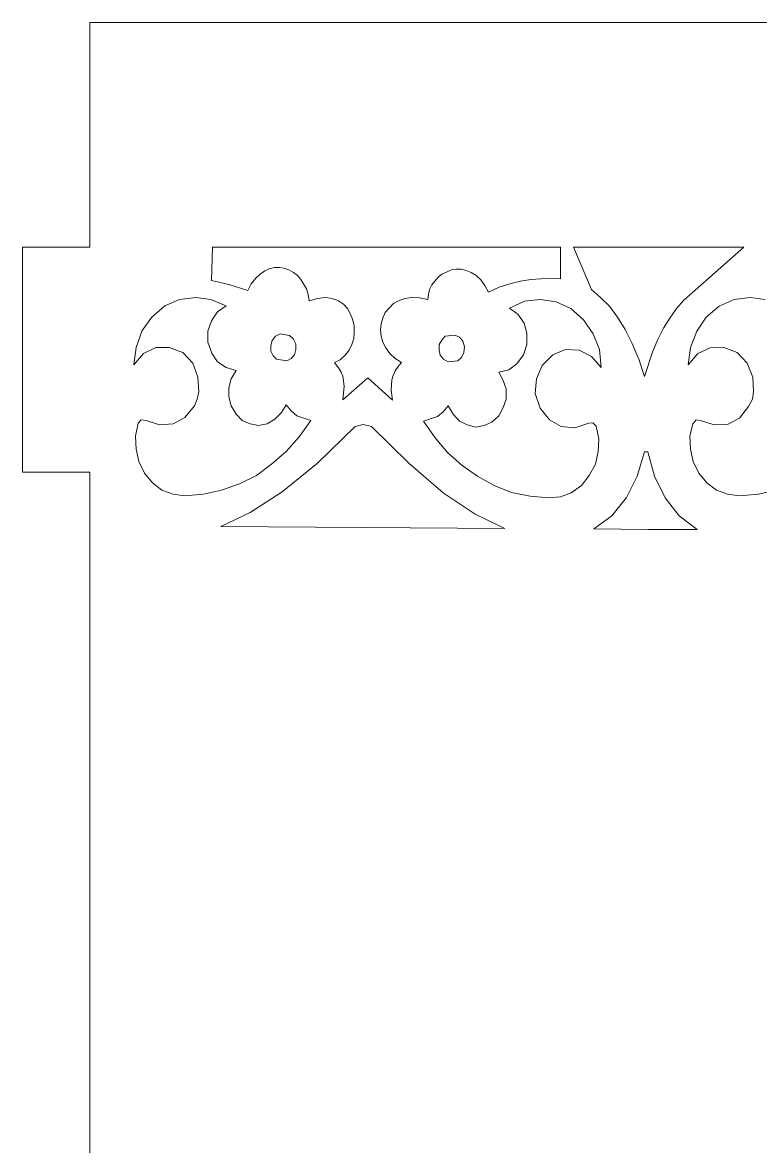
# Model space of a CAD drawing. Header units: inches. Extents: x -4.04 to 3.96, y -5.52 to 0.82.
# Drawn here: x -2.868 to -2.408, y 0.116 to 0.816 of the extents above; entities that cross this region are included whole.
import ezdxf

# ---------------------------------------------------------------- set-up
doc = ezdxf.new("R2010")
doc.units = ezdxf.units.IN
doc.header["$MEASUREMENT"] = 0
doc.layers.add('Katman 1', color=7, linetype='Continuous')

msp = doc.modelspace()

# ---------------------------------------------------------------- linework, layer by layer
at = {"layer": 'Katman 1', "color": 250, "lineweight": 9}
for points in [[(-2.82558, 0.67574), (-2.82558, 0.67574), (-2.82558, 0.81574), (-2.82558, 0.81574)], [(-2.82558, 0.81574), (-2.82558, 0.81574), (-1.78965, 0.81574), (-1.78965, 0.81574)], [(-2.86754, 0.53573), (-2.86754, 0.53573), (-2.86754, 0.67574), (-2.86754, 0.67574)], [(-2.86754, 0.67574), (-2.86754, 0.67574), (-2.82558, 0.67574), (-2.82558, 0.67574)], [(-2.74931, 0.67574), (-2.74931, 0.67574), (-2.74997, 0.65507), (-2.74997, 0.65507)], [(-2.53265, 0.67574), (-2.53265, 0.67574), (-2.74931, 0.67574), (-2.74931, 0.67574)], [(-2.53265, 0.65613), (-2.53265, 0.65613), (-2.53265, 0.67574), (-2.53265, 0.67574)], [(-2.41854, 0.67574), (-2.41854, 0.67574), (-2.52459, 0.67574), (-2.52459, 0.67574)], [(-2.52459, 0.67574), (-2.52459, 0.67574), (-2.51343, 0.64947), (-2.51343, 0.64947)], [(-2.45073, 0.6474), (-2.45073, 0.6474), (-2.41854, 0.67574), (-2.41854, 0.67574)], [(-2.72228, 0.65647), (-2.72228, 0.65647), (-2.71955, 0.65893), (-2.71955, 0.65893)], [(-2.71955, 0.65893), (-2.71955, 0.65893), (-2.71673, 0.661), (-2.71673, 0.661)], [(-2.71673, 0.661), (-2.71673, 0.661), (-2.71393, 0.66243), (-2.71393, 0.66243)], [(-2.71393, 0.66243), (-2.71393, 0.66243), (-2.71077, 0.66311), (-2.71077, 0.66311)], [(-2.71077, 0.66311), (-2.71077, 0.66311), (-2.70764, 0.66311), (-2.70764, 0.66311)], [(-2.70764, 0.66311), (-2.70764, 0.66311), (-2.70482, 0.6628), (-2.70482, 0.6628)], [(-2.70482, 0.6628), (-2.70482, 0.6628), (-2.70171, 0.66173), (-2.70171, 0.66173)], [(-2.70171, 0.66173), (-2.70171, 0.66173), (-2.69891, 0.65996), (-2.69891, 0.65996)], [(-2.69891, 0.65996), (-2.69891, 0.65996), (-2.69642, 0.65822), (-2.69642, 0.65822)], [(-2.69642, 0.65822), (-2.69642, 0.65822), (-2.69433, 0.65576), (-2.69433, 0.65576)], [(-2.60894, 0.65718), (-2.60894, 0.65718), (-2.60648, 0.65893), (-2.60648, 0.65893)], [(-2.60648, 0.65893), (-2.60648, 0.65893), (-2.60368, 0.66031), (-2.60368, 0.66031)], [(-2.60368, 0.66031), (-2.60368, 0.66031), (-2.60057, 0.66173), (-2.60057, 0.66173)], [(-2.60057, 0.66173), (-2.60057, 0.66173), (-2.59774, 0.66209), (-2.59774, 0.66209)], [(-2.59774, 0.66209), (-2.59774, 0.66209), (-2.59459, 0.66209), (-2.59459, 0.66209)], [(-2.59459, 0.66209), (-2.59459, 0.66209), (-2.59141, 0.66138), (-2.59141, 0.66138)], [(-2.59141, 0.66138), (-2.59141, 0.66138), (-2.5883, 0.65996), (-2.5883, 0.65996)], [(-2.5883, 0.65996), (-2.5883, 0.65996), (-2.58515, 0.65822), (-2.58515, 0.65822)], [(-2.58515, 0.65822), (-2.58515, 0.65822), (-2.58234, 0.65544), (-2.58234, 0.65544)], [(-2.74997, 0.65507), (-2.74997, 0.65507), (-2.73911, 0.65265), (-2.73911, 0.65265)], [(-2.73911, 0.65265), (-2.73911, 0.65265), (-2.72724, 0.64878), (-2.72724, 0.64878)], [(-2.72724, 0.64878), (-2.72724, 0.64878), (-2.72513, 0.65298), (-2.72513, 0.65298)], [(-2.72513, 0.65298), (-2.72513, 0.65298), (-2.72228, 0.65647), (-2.72228, 0.65647)], [(-2.69433, 0.65576), (-2.69433, 0.65576), (-2.69259, 0.65298), (-2.69259, 0.65298)], [(-2.69259, 0.65298), (-2.69259, 0.65298), (-2.69084, 0.64982), (-2.69084, 0.64982)], [(-2.61419, 0.64947), (-2.61419, 0.64947), (-2.61281, 0.65227), (-2.61281, 0.65227)], [(-2.61281, 0.65227), (-2.61281, 0.65227), (-2.61101, 0.65473), (-2.61101, 0.65473)], [(-2.61101, 0.65473), (-2.61101, 0.65473), (-2.60894, 0.65718), (-2.60894, 0.65718)], [(-2.58234, 0.65544), (-2.58234, 0.65544), (-2.57988, 0.65194), (-2.57988, 0.65194)], [(-2.57988, 0.65194), (-2.57988, 0.65194), (-2.57748, 0.64774), (-2.57748, 0.64774)], [(-2.57081, 0.65087), (-2.57081, 0.65087), (-2.56414, 0.65298), (-2.56414, 0.65298)], [(-2.56414, 0.65298), (-2.56414, 0.65298), (-2.5575, 0.65473), (-2.5575, 0.65473)], [(-2.5575, 0.65473), (-2.5575, 0.65473), (-2.55117, 0.65576), (-2.55117, 0.65576)], [(-2.55117, 0.65576), (-2.55117, 0.65576), (-2.54489, 0.65613), (-2.54489, 0.65613)], [(-2.54489, 0.65613), (-2.54489, 0.65613), (-2.53892, 0.65647), (-2.53892, 0.65647)], [(-2.53892, 0.65647), (-2.53892, 0.65647), (-2.53265, 0.65613), (-2.53265, 0.65613)], [(-2.76991, 0.6432), (-2.76991, 0.6432), (-2.75975, 0.64458), (-2.75975, 0.64458)], [(-2.75975, 0.64458), (-2.75975, 0.64458), (-2.75031, 0.6432), (-2.75031, 0.6432)], [(-2.69084, 0.64982), (-2.69084, 0.64982), (-2.6898, 0.64633), (-2.6898, 0.64633)], [(-2.6898, 0.64633), (-2.6898, 0.64633), (-2.68911, 0.64249), (-2.68911, 0.64249)], [(-2.68384, 0.64387), (-2.68384, 0.64387), (-2.67893, 0.64458), (-2.67893, 0.64458)], [(-2.67893, 0.64458), (-2.67893, 0.64458), (-2.67475, 0.64387), (-2.67475, 0.64387)], [(-2.62959, 0.64387), (-2.62959, 0.64387), (-2.62537, 0.64458), (-2.62537, 0.64458)], [(-2.62537, 0.64458), (-2.62537, 0.64458), (-2.6205, 0.6442), (-2.6205, 0.6442)], [(-2.6205, 0.6442), (-2.6205, 0.6442), (-2.61521, 0.6432), (-2.61521, 0.6432)], [(-2.61521, 0.6432), (-2.61521, 0.6432), (-2.61488, 0.64633), (-2.61488, 0.64633)], [(-2.61488, 0.64633), (-2.61488, 0.64633), (-2.61419, 0.64947), (-2.61419, 0.64947)], [(-2.57748, 0.64774), (-2.57748, 0.64774), (-2.57081, 0.65087), (-2.57081, 0.65087)], [(-2.51343, 0.64947), (-2.51343, 0.64947), (-2.50781, 0.64458), (-2.50781, 0.64458)], [(-2.50781, 0.64458), (-2.50781, 0.64458), (-2.50218, 0.639), (-2.50218, 0.639)], [(-2.45605, 0.64282), (-2.45605, 0.64282), (-2.45073, 0.6474), (-2.45073, 0.6474)], [(-2.42454, 0.6432), (-2.42454, 0.6432), (-2.41469, 0.64458), (-2.41469, 0.64458)], [(-2.41469, 0.64458), (-2.41469, 0.64458), (-2.40526, 0.6432), (-2.40526, 0.6432)], [(-2.78709, 0.63233), (-2.78709, 0.63233), (-2.77902, 0.63933), (-2.77902, 0.63933)], [(-2.77902, 0.63933), (-2.77902, 0.63933), (-2.76991, 0.6432), (-2.76991, 0.6432)], [(-2.75031, 0.6432), (-2.75031, 0.6432), (-2.74086, 0.63933), (-2.74086, 0.63933)], [(-2.74086, 0.63933), (-2.74086, 0.63933), (-2.74613, 0.63546), (-2.74613, 0.63546)], [(-2.68911, 0.64249), (-2.68911, 0.64249), (-2.68384, 0.64387), (-2.68384, 0.64387)], [(-2.67475, 0.64387), (-2.67475, 0.64387), (-2.67091, 0.64249), (-2.67091, 0.64249)], [(-2.67091, 0.64249), (-2.67091, 0.64249), (-2.66773, 0.64038), (-2.66773, 0.64038)], [(-2.66773, 0.64038), (-2.66773, 0.64038), (-2.66528, 0.6376), (-2.66528, 0.6376)], [(-2.66528, 0.6376), (-2.66528, 0.6376), (-2.66353, 0.63442), (-2.66353, 0.63442)], [(-2.64181, 0.63511), (-2.64181, 0.63511), (-2.63939, 0.63791), (-2.63939, 0.63791)], [(-2.63939, 0.63791), (-2.63939, 0.63791), (-2.63661, 0.64073), (-2.63661, 0.64073)], [(-2.63661, 0.64073), (-2.63661, 0.64073), (-2.63346, 0.64249), (-2.63346, 0.64249)], [(-2.63346, 0.64249), (-2.63346, 0.64249), (-2.62959, 0.64387), (-2.62959, 0.64387)], [(-2.55503, 0.64211), (-2.55503, 0.64211), (-2.5645, 0.63791), (-2.5645, 0.63791)], [(-2.5645, 0.63791), (-2.5645, 0.63791), (-2.55925, 0.63406), (-2.55925, 0.63406)], [(-2.54527, 0.6432), (-2.54527, 0.6432), (-2.55503, 0.64211), (-2.55503, 0.64211)], [(-2.53543, 0.64178), (-2.53543, 0.64178), (-2.54527, 0.6432), (-2.54527, 0.6432)], [(-2.52636, 0.6376), (-2.52636, 0.6376), (-2.53543, 0.64178), (-2.53543, 0.64178)], [(-2.5183, 0.63058), (-2.5183, 0.63058), (-2.52636, 0.6376), (-2.52636, 0.6376)], [(-2.50218, 0.639), (-2.50218, 0.639), (-2.49727, 0.63233), (-2.49727, 0.63233)], [(-2.46474, 0.63162), (-2.46474, 0.63162), (-2.46056, 0.6376), (-2.46056, 0.6376)], [(-2.46056, 0.6376), (-2.46056, 0.6376), (-2.45605, 0.64282), (-2.45605, 0.64282)], [(-2.442, 0.63233), (-2.442, 0.63233), (-2.43398, 0.639), (-2.43398, 0.639)], [(-2.43398, 0.639), (-2.43398, 0.639), (-2.42454, 0.6432), (-2.42454, 0.6432)], [(-2.79305, 0.62393), (-2.79305, 0.62393), (-2.78709, 0.63233), (-2.78709, 0.63233)], [(-2.74613, 0.63546), (-2.74613, 0.63546), (-2.74997, 0.62989), (-2.74997, 0.62989)], [(-2.66353, 0.63442), (-2.66353, 0.63442), (-2.66213, 0.63093), (-2.66213, 0.63093)], [(-2.66213, 0.63093), (-2.66213, 0.63093), (-2.66108, 0.62709), (-2.66108, 0.62709)], [(-2.6443, 0.62813), (-2.6443, 0.62813), (-2.64321, 0.63162), (-2.64321, 0.63162)], [(-2.64321, 0.63162), (-2.64321, 0.63162), (-2.64181, 0.63511), (-2.64181, 0.63511)], [(-2.55925, 0.63406), (-2.55925, 0.63406), (-2.55541, 0.62847), (-2.55541, 0.62847)], [(-2.51234, 0.6218), (-2.51234, 0.6218), (-2.5183, 0.63058), (-2.5183, 0.63058)], [(-2.49727, 0.63233), (-2.49727, 0.63233), (-2.49241, 0.62464), (-2.49241, 0.62464)], [(-2.4686, 0.62535), (-2.4686, 0.62535), (-2.46474, 0.63162), (-2.46474, 0.63162)], [(-2.44791, 0.62356), (-2.44791, 0.62356), (-2.442, 0.63233), (-2.442, 0.63233)], [(-2.79689, 0.6134), (-2.79689, 0.6134), (-2.79305, 0.62393), (-2.79305, 0.62393)], [(-2.74997, 0.62989), (-2.74997, 0.62989), (-2.75209, 0.62356), (-2.75209, 0.62356)], [(-2.75209, 0.62356), (-2.75209, 0.62356), (-2.75209, 0.61658), (-2.75209, 0.61658)], [(-2.66108, 0.62709), (-2.66108, 0.62709), (-2.66108, 0.62289), (-2.66108, 0.62289)], [(-2.64463, 0.62427), (-2.64463, 0.62427), (-2.6443, 0.62813), (-2.6443, 0.62813)], [(-2.6443, 0.62042), (-2.6443, 0.62042), (-2.64463, 0.62427), (-2.64463, 0.62427)], [(-2.55541, 0.62847), (-2.55541, 0.62847), (-2.55363, 0.6222), (-2.55363, 0.6222)], [(-2.49241, 0.62464), (-2.49241, 0.62464), (-2.4882, 0.61589), (-2.4882, 0.61589)], [(-2.47209, 0.61835), (-2.47209, 0.61835), (-2.4686, 0.62535), (-2.4686, 0.62535)], [(-2.45178, 0.6134), (-2.45178, 0.6134), (-2.44791, 0.62356), (-2.44791, 0.62356)], [(-2.75209, 0.61658), (-2.75209, 0.61658), (-2.74962, 0.60991), (-2.74962, 0.60991)], [(-2.71291, 0.61449), (-2.71291, 0.61449), (-2.7122, 0.61764), (-2.7122, 0.61764)], [(-2.7122, 0.61764), (-2.7122, 0.61764), (-2.71006, 0.62042), (-2.71006, 0.62042)], [(-2.71006, 0.62042), (-2.71006, 0.62042), (-2.70726, 0.6218), (-2.70726, 0.6218)], [(-2.70726, 0.6218), (-2.70726, 0.6218), (-2.70137, 0.62078), (-2.70137, 0.62078)], [(-2.70137, 0.62078), (-2.70137, 0.62078), (-2.69891, 0.61864), (-2.69891, 0.61864)], [(-2.69891, 0.61864), (-2.69891, 0.61864), (-2.69751, 0.61553), (-2.69751, 0.61553)], [(-2.66141, 0.61902), (-2.66141, 0.61902), (-2.6625, 0.6152), (-2.6625, 0.6152)], [(-2.66108, 0.62289), (-2.66108, 0.62289), (-2.66141, 0.61902), (-2.66141, 0.61902)], [(-2.64321, 0.61658), (-2.64321, 0.61658), (-2.6443, 0.62042), (-2.6443, 0.62042)], [(-2.64148, 0.61309), (-2.64148, 0.61309), (-2.64321, 0.61658), (-2.64321, 0.61658)], [(-2.60648, 0.61798), (-2.60648, 0.61798), (-2.60821, 0.6152), (-2.60821, 0.6152)], [(-2.60439, 0.62042), (-2.60439, 0.62042), (-2.60648, 0.61798), (-2.60648, 0.61798)], [(-2.59846, 0.62109), (-2.59846, 0.62109), (-2.60439, 0.62042), (-2.60439, 0.62042)], [(-2.59566, 0.61973), (-2.59566, 0.61973), (-2.59846, 0.62109), (-2.59846, 0.62109)], [(-2.59354, 0.61729), (-2.59354, 0.61729), (-2.59566, 0.61973), (-2.59566, 0.61973)], [(-2.5925, 0.61378), (-2.5925, 0.61378), (-2.59354, 0.61729), (-2.59354, 0.61729)], [(-2.55363, 0.6222), (-2.55363, 0.6222), (-2.55363, 0.6152), (-2.55363, 0.6152)], [(-2.50852, 0.61202), (-2.50852, 0.61202), (-2.51234, 0.6218), (-2.51234, 0.6218)], [(-2.47525, 0.61098), (-2.47525, 0.61098), (-2.47209, 0.61835), (-2.47209, 0.61835)], [(-2.79829, 0.60257), (-2.79829, 0.60257), (-2.79689, 0.6134), (-2.79689, 0.6134)], [(-2.79233, 0.60956), (-2.79233, 0.60956), (-2.79829, 0.60257), (-2.79829, 0.60257)], [(-2.78465, 0.6134), (-2.78465, 0.6134), (-2.79233, 0.60956), (-2.79233, 0.60956)], [(-2.77622, 0.6134), (-2.77622, 0.6134), (-2.78465, 0.6134), (-2.78465, 0.6134)], [(-2.76782, 0.61026), (-2.76782, 0.61026), (-2.77622, 0.6134), (-2.77622, 0.6134)], [(-2.76155, 0.60362), (-2.76155, 0.60362), (-2.76782, 0.61026), (-2.76782, 0.61026)], [(-2.74962, 0.60991), (-2.74962, 0.60991), (-2.74613, 0.60433), (-2.74613, 0.60433)], [(-2.71291, 0.61098), (-2.71291, 0.61098), (-2.71291, 0.61449), (-2.71291, 0.61449)], [(-2.71146, 0.6082), (-2.71146, 0.6082), (-2.71291, 0.61098), (-2.71291, 0.61098)], [(-2.69751, 0.61202), (-2.69751, 0.61202), (-2.69819, 0.60886), (-2.69819, 0.60886)], [(-2.69751, 0.61553), (-2.69751, 0.61553), (-2.69751, 0.61202), (-2.69751, 0.61202)], [(-2.66424, 0.61169), (-2.66424, 0.61169), (-2.6667, 0.60853), (-2.6667, 0.60853)], [(-2.6625, 0.6152), (-2.6625, 0.6152), (-2.66424, 0.61169), (-2.66424, 0.61169)], [(-2.63901, 0.60956), (-2.63901, 0.60956), (-2.64148, 0.61309), (-2.64148, 0.61309)], [(-2.63552, 0.60644), (-2.63552, 0.60644), (-2.63901, 0.60956), (-2.63901, 0.60956)], [(-2.60821, 0.6152), (-2.60821, 0.6152), (-2.60821, 0.61169), (-2.60821, 0.61169)], [(-2.60821, 0.61169), (-2.60821, 0.61169), (-2.60752, 0.60853), (-2.60752, 0.60853)], [(-2.59423, 0.60711), (-2.59423, 0.60711), (-2.59281, 0.61029), (-2.59281, 0.61029)], [(-2.59281, 0.61029), (-2.59281, 0.61029), (-2.5925, 0.61378), (-2.5925, 0.61378)], [(-2.55363, 0.6152), (-2.55363, 0.6152), (-2.55574, 0.60886), (-2.55574, 0.60886)], [(-2.53756, 0.60886), (-2.53756, 0.60886), (-2.5295, 0.61202), (-2.5295, 0.61202)], [(-2.5295, 0.61202), (-2.5295, 0.61202), (-2.52107, 0.61169), (-2.52107, 0.61169)], [(-2.52107, 0.61169), (-2.52107, 0.61169), (-2.51343, 0.60782), (-2.51343, 0.60782)], [(-2.50743, 0.60084), (-2.50743, 0.60084), (-2.50852, 0.61202), (-2.50852, 0.61202)], [(-2.4882, 0.61589), (-2.4882, 0.61589), (-2.484, 0.60606), (-2.484, 0.60606)], [(-2.48052, 0.5952), (-2.48052, 0.5952), (-2.47525, 0.61098), (-2.47525, 0.61098)], [(-2.45322, 0.60257), (-2.45322, 0.60257), (-2.45178, 0.6134), (-2.45178, 0.6134)], [(-2.44725, 0.60956), (-2.44725, 0.60956), (-2.45322, 0.60257), (-2.45322, 0.60257)], [(-2.43956, 0.61309), (-2.43956, 0.61309), (-2.44725, 0.60956), (-2.44725, 0.60956)], [(-2.43116, 0.6134), (-2.43116, 0.6134), (-2.43956, 0.61309), (-2.43956, 0.61309)], [(-2.42273, 0.61029), (-2.42273, 0.61029), (-2.43116, 0.6134), (-2.43116, 0.6134)], [(-2.41647, 0.60362), (-2.41647, 0.60362), (-2.42273, 0.61029), (-2.42273, 0.61029)], [(-2.75837, 0.59489), (-2.75837, 0.59489), (-2.76155, 0.60362), (-2.76155, 0.60362)], [(-2.74613, 0.60433), (-2.74613, 0.60433), (-2.74086, 0.60084), (-2.74086, 0.60084)], [(-2.70939, 0.60606), (-2.70939, 0.60606), (-2.71146, 0.6082), (-2.71146, 0.6082)], [(-2.70306, 0.60504), (-2.70306, 0.60504), (-2.70939, 0.60606), (-2.70939, 0.60606)], [(-2.70028, 0.60644), (-2.70028, 0.60644), (-2.70306, 0.60504), (-2.70306, 0.60504)], [(-2.69819, 0.60886), (-2.69819, 0.60886), (-2.70028, 0.60644), (-2.70028, 0.60644)], [(-2.66981, 0.60575), (-2.66981, 0.60575), (-2.67337, 0.60395), (-2.67337, 0.60395)], [(-2.67337, 0.60395), (-2.67337, 0.60395), (-2.67053, 0.60013), (-2.67053, 0.60013)], [(-2.6667, 0.60853), (-2.6667, 0.60853), (-2.66981, 0.60575), (-2.66981, 0.60575)], [(-2.63168, 0.60395), (-2.63168, 0.60395), (-2.63552, 0.60644), (-2.63552, 0.60644)], [(-2.63379, 0.60155), (-2.63379, 0.60155), (-2.63168, 0.60395), (-2.63168, 0.60395)], [(-2.60752, 0.60853), (-2.60752, 0.60853), (-2.60545, 0.60606), (-2.60545, 0.60606)], [(-2.60545, 0.60606), (-2.60545, 0.60606), (-2.60265, 0.60433), (-2.60265, 0.60433)], [(-2.60265, 0.60433), (-2.60265, 0.60433), (-2.5967, 0.60504), (-2.5967, 0.60504)], [(-2.5967, 0.60504), (-2.5967, 0.60504), (-2.59423, 0.60711), (-2.59423, 0.60711)], [(-2.55994, 0.60324), (-2.55994, 0.60324), (-2.56485, 0.59942), (-2.56485, 0.59942)], [(-2.55574, 0.60886), (-2.55574, 0.60886), (-2.55994, 0.60324), (-2.55994, 0.60324)], [(-2.54767, 0.59384), (-2.54767, 0.59384), (-2.54419, 0.60224), (-2.54419, 0.60224)], [(-2.54419, 0.60224), (-2.54419, 0.60224), (-2.53756, 0.60886), (-2.53756, 0.60886)], [(-2.51343, 0.60782), (-2.51343, 0.60782), (-2.50743, 0.60084), (-2.50743, 0.60084)], [(-2.484, 0.60606), (-2.484, 0.60606), (-2.48052, 0.5952), (-2.48052, 0.5952)], [(-2.41298, 0.59489), (-2.41298, 0.59489), (-2.41647, 0.60362), (-2.41647, 0.60362)], [(-2.74086, 0.60084), (-2.74086, 0.60084), (-2.73457, 0.59907), (-2.73457, 0.59907)], [(-2.73457, 0.59907), (-2.73457, 0.59907), (-2.73773, 0.59384), (-2.73773, 0.59384)], [(-2.67053, 0.60013), (-2.67053, 0.60013), (-2.66911, 0.59804), (-2.66911, 0.59804)], [(-2.66911, 0.59804), (-2.66911, 0.59804), (-2.66808, 0.59557), (-2.66808, 0.59557)], [(-2.66808, 0.59557), (-2.66808, 0.59557), (-2.66773, 0.59242), (-2.66773, 0.59242)], [(-2.63763, 0.59313), (-2.63763, 0.59313), (-2.63693, 0.59591), (-2.63693, 0.59591)], [(-2.63693, 0.59591), (-2.63693, 0.59591), (-2.63552, 0.59875), (-2.63552, 0.59875)], [(-2.63552, 0.59875), (-2.63552, 0.59875), (-2.63379, 0.60155), (-2.63379, 0.60155)], [(-2.56485, 0.59942), (-2.56485, 0.59942), (-2.57117, 0.59804), (-2.57117, 0.59804)], [(-2.57117, 0.59804), (-2.57117, 0.59804), (-2.56836, 0.59275), (-2.56836, 0.59275)], [(-2.75769, 0.58578), (-2.75769, 0.58578), (-2.75837, 0.59489), (-2.75837, 0.59489)], [(-2.73773, 0.59384), (-2.73773, 0.59384), (-2.73911, 0.58822), (-2.73911, 0.58822)], [(-2.73911, 0.58822), (-2.73911, 0.58822), (-2.73911, 0.58264), (-2.73911, 0.58264)], [(-2.66808, 0.58086), (-2.66808, 0.58086), (-2.65268, 0.59451), (-2.65268, 0.59451)], [(-2.66739, 0.58931), (-2.66739, 0.58931), (-2.66808, 0.58086), (-2.66808, 0.58086)], [(-2.66773, 0.59242), (-2.66773, 0.59242), (-2.66739, 0.58931), (-2.66739, 0.58931)], [(-2.65268, 0.59451), (-2.65268, 0.59451), (-2.63732, 0.58053), (-2.63732, 0.58053)], [(-2.63799, 0.58684), (-2.63799, 0.58684), (-2.63763, 0.59313), (-2.63763, 0.59313)], [(-2.56836, 0.59275), (-2.56836, 0.59275), (-2.56661, 0.58753), (-2.56661, 0.58753)], [(-2.54839, 0.58473), (-2.54839, 0.58473), (-2.54767, 0.59384), (-2.54767, 0.59384)], [(-2.41262, 0.58578), (-2.41262, 0.58578), (-2.41298, 0.59489), (-2.41298, 0.59489)], [(-2.76046, 0.57704), (-2.76046, 0.57704), (-2.75875, 0.58124), (-2.75875, 0.58124)], [(-2.75875, 0.58124), (-2.75875, 0.58124), (-2.75769, 0.58578), (-2.75769, 0.58578)], [(-2.73911, 0.58264), (-2.73911, 0.58264), (-2.73773, 0.57704), (-2.73773, 0.57704)], [(-2.63732, 0.58053), (-2.63732, 0.58053), (-2.63799, 0.58684), (-2.63799, 0.58684)], [(-2.56661, 0.58124), (-2.56661, 0.58124), (-2.56836, 0.57597), (-2.56836, 0.57597)], [(-2.56661, 0.58753), (-2.56661, 0.58753), (-2.56661, 0.58124), (-2.56661, 0.58124)], [(-2.54527, 0.57562), (-2.54527, 0.57562), (-2.54839, 0.58473), (-2.54839, 0.58473)], [(-2.41576, 0.57669), (-2.41576, 0.57669), (-2.41329, 0.58124), (-2.41329, 0.58124)], [(-2.41329, 0.58124), (-2.41329, 0.58124), (-2.41262, 0.58578), (-2.41262, 0.58578)], [(-2.76642, 0.56971), (-2.76642, 0.56971), (-2.76046, 0.57704), (-2.76046, 0.57704)], [(-2.73773, 0.57704), (-2.73773, 0.57704), (-2.73457, 0.57177), (-2.73457, 0.57177)], [(-2.70624, 0.57284), (-2.70624, 0.57284), (-2.70344, 0.57773), (-2.70344, 0.57773)], [(-2.70344, 0.57773), (-2.70344, 0.57773), (-2.70028, 0.57387), (-2.70028, 0.57387)], [(-2.60265, 0.57704), (-2.60265, 0.57704), (-2.60577, 0.5732), (-2.60577, 0.5732)], [(-2.59948, 0.57177), (-2.59948, 0.57177), (-2.60265, 0.57704), (-2.60265, 0.57704)], [(-2.56836, 0.57597), (-2.56836, 0.57597), (-2.57117, 0.57075), (-2.57117, 0.57075)], [(-2.53965, 0.56829), (-2.53965, 0.56829), (-2.54527, 0.57562), (-2.54527, 0.57562)], [(-2.42138, 0.56933), (-2.42138, 0.56933), (-2.41576, 0.57669), (-2.41576, 0.57669)], [(-2.79546, 0.56617), (-2.79546, 0.56617), (-2.79376, 0.56829), (-2.79376, 0.56829)], [(-2.79376, 0.56829), (-2.79376, 0.56829), (-2.7906, 0.56791), (-2.7906, 0.56791)], [(-2.7906, 0.56791), (-2.7906, 0.56791), (-2.78218, 0.56513), (-2.78218, 0.56513)], [(-2.77378, 0.56584), (-2.77378, 0.56584), (-2.76642, 0.56971), (-2.76642, 0.56971)], [(-2.73457, 0.57177), (-2.73457, 0.57177), (-2.73075, 0.56791), (-2.73075, 0.56791)], [(-2.73075, 0.56791), (-2.73075, 0.56791), (-2.72584, 0.56584), (-2.72584, 0.56584)], [(-2.71531, 0.56584), (-2.71531, 0.56584), (-2.71044, 0.56862), (-2.71044, 0.56862)], [(-2.71044, 0.56862), (-2.71044, 0.56862), (-2.70624, 0.57284), (-2.70624, 0.57284)], [(-2.70028, 0.57387), (-2.70028, 0.57387), (-2.69679, 0.57075), (-2.69679, 0.57075)], [(-2.69679, 0.57075), (-2.69679, 0.57075), (-2.68804, 0.56791), (-2.68804, 0.56791)], [(-2.68804, 0.56791), (-2.68804, 0.56791), (-2.69537, 0.5578), (-2.69537, 0.5578)], [(-2.60932, 0.57037), (-2.60932, 0.57037), (-2.61804, 0.56757), (-2.61804, 0.56757)], [(-2.61804, 0.56757), (-2.61804, 0.56757), (-2.61068, 0.55704), (-2.61068, 0.55704)], [(-2.60577, 0.5732), (-2.60577, 0.5732), (-2.60932, 0.57037), (-2.60932, 0.57037)], [(-2.59566, 0.56757), (-2.59566, 0.56757), (-2.59948, 0.57177), (-2.59948, 0.57177)], [(-2.59074, 0.56513), (-2.59074, 0.56513), (-2.59566, 0.56757), (-2.59566, 0.56757)], [(-2.57117, 0.57075), (-2.57117, 0.57075), (-2.57534, 0.56689), (-2.57534, 0.56689)], [(-2.53232, 0.56409), (-2.53232, 0.56409), (-2.53965, 0.56829), (-2.53965, 0.56829)], [(-2.45043, 0.56584), (-2.45043, 0.56584), (-2.44829, 0.56829), (-2.44829, 0.56829)], [(-2.44829, 0.56829), (-2.44829, 0.56829), (-2.44549, 0.56791), (-2.44549, 0.56791)], [(-2.44549, 0.56791), (-2.44549, 0.56791), (-2.43709, 0.56513), (-2.43709, 0.56513)], [(-2.42869, 0.56546), (-2.42869, 0.56546), (-2.42138, 0.56933), (-2.42138, 0.56933)], [(-2.7972, 0.55813), (-2.7972, 0.55813), (-2.79546, 0.56617), (-2.79546, 0.56617)], [(-2.78218, 0.56513), (-2.78218, 0.56513), (-2.77378, 0.56584), (-2.77378, 0.56584)], [(-2.72584, 0.56584), (-2.72584, 0.56584), (-2.72059, 0.56477), (-2.72059, 0.56477)], [(-2.72059, 0.56477), (-2.72059, 0.56477), (-2.71531, 0.56584), (-2.71531, 0.56584)], [(-2.68384, 0.54131), (-2.68384, 0.54131), (-2.66042, 0.56409), (-2.66042, 0.56409)], [(-2.66042, 0.56409), (-2.66042, 0.56409), (-2.65546, 0.56546), (-2.65546, 0.56546)], [(-2.65546, 0.56546), (-2.65546, 0.56546), (-2.65026, 0.56409), (-2.65026, 0.56409)], [(-2.65026, 0.56409), (-2.65026, 0.56409), (-2.62717, 0.54131), (-2.62717, 0.54131)], [(-2.5855, 0.56371), (-2.5855, 0.56371), (-2.59074, 0.56513), (-2.59074, 0.56513)], [(-2.58025, 0.56477), (-2.58025, 0.56477), (-2.5855, 0.56371), (-2.5855, 0.56371)], [(-2.57534, 0.56689), (-2.57534, 0.56689), (-2.58025, 0.56477), (-2.58025, 0.56477)], [(-2.52389, 0.56337), (-2.52389, 0.56337), (-2.53232, 0.56409), (-2.53232, 0.56409)], [(-2.51512, 0.56617), (-2.51512, 0.56617), (-2.52389, 0.56337), (-2.52389, 0.56337)], [(-2.51267, 0.56653), (-2.51267, 0.56653), (-2.51512, 0.56617), (-2.51512, 0.56617)], [(-2.51061, 0.56442), (-2.51061, 0.56442), (-2.51267, 0.56653), (-2.51267, 0.56653)], [(-2.50883, 0.55637), (-2.50883, 0.55637), (-2.51061, 0.56442), (-2.51061, 0.56442)], [(-2.45216, 0.55813), (-2.45216, 0.55813), (-2.45043, 0.56584), (-2.45043, 0.56584)], [(-2.43709, 0.56513), (-2.43709, 0.56513), (-2.42869, 0.56546), (-2.42869, 0.56546)], [(-2.79689, 0.55006), (-2.79689, 0.55006), (-2.7972, 0.55813), (-2.7972, 0.55813)], [(-2.69537, 0.5578), (-2.69537, 0.5578), (-2.70344, 0.54868), (-2.70344, 0.54868)], [(-2.61068, 0.55704), (-2.61068, 0.55704), (-2.60299, 0.54797), (-2.60299, 0.54797)], [(-2.50923, 0.54868), (-2.50923, 0.54868), (-2.50883, 0.55637), (-2.50883, 0.55637)], [(-2.45178, 0.55006), (-2.45178, 0.55006), (-2.45216, 0.55813), (-2.45216, 0.55813)], [(-2.79513, 0.54239), (-2.79513, 0.54239), (-2.79689, 0.55006), (-2.79689, 0.55006)], [(-2.70344, 0.54868), (-2.70344, 0.54868), (-2.71253, 0.54062), (-2.71253, 0.54062)], [(-2.60299, 0.54797), (-2.60299, 0.54797), (-2.5939, 0.53995), (-2.5939, 0.53995)], [(-2.51092, 0.54062), (-2.51092, 0.54062), (-2.50923, 0.54868), (-2.50923, 0.54868)], [(-2.48052, 0.54835), (-2.48052, 0.54835), (-2.48505, 0.53328), (-2.48505, 0.53328)], [(-2.47843, 0.54835), (-2.47843, 0.54835), (-2.48052, 0.54835), (-2.48052, 0.54835)], [(-2.47418, 0.53328), (-2.47418, 0.53328), (-2.47843, 0.54835), (-2.47843, 0.54835)], [(-2.45005, 0.54239), (-2.45005, 0.54239), (-2.45178, 0.55006), (-2.45178, 0.55006)], [(-2.79162, 0.53502), (-2.79162, 0.53502), (-2.79513, 0.54239), (-2.79513, 0.54239)], [(-2.71253, 0.54062), (-2.71253, 0.54062), (-2.72197, 0.53364), (-2.72197, 0.53364)], [(-2.70586, 0.5235), (-2.70586, 0.5235), (-2.68384, 0.54131), (-2.68384, 0.54131)], [(-2.62717, 0.54131), (-2.62717, 0.54131), (-2.60577, 0.5228), (-2.60577, 0.5228)], [(-2.5939, 0.53995), (-2.5939, 0.53995), (-2.58445, 0.53328), (-2.58445, 0.53328)], [(-2.51478, 0.53364), (-2.51478, 0.53364), (-2.51092, 0.54062), (-2.51092, 0.54062)], [(-2.44656, 0.53502), (-2.44656, 0.53502), (-2.45005, 0.54239), (-2.45005, 0.54239)], [(-2.82558, 0.53573), (-2.82558, 0.53573), (-2.86754, 0.53573), (-2.86754, 0.53573)], [(-2.82558, -0.30421), (-2.82558, -0.30421), (-2.82558, 0.53573), (-2.82558, 0.53573)], [(-2.78673, 0.52908), (-2.78673, 0.52908), (-2.79162, 0.53502), (-2.79162, 0.53502)], [(-2.72197, 0.53364), (-2.72197, 0.53364), (-2.73249, 0.52837), (-2.73249, 0.52837)], [(-2.58445, 0.53328), (-2.58445, 0.53328), (-2.57394, 0.52733), (-2.57394, 0.52733)], [(-2.51969, 0.52733), (-2.51969, 0.52733), (-2.51478, 0.53364), (-2.51478, 0.53364)], [(-2.48505, 0.53328), (-2.48505, 0.53328), (-2.49169, 0.51997), (-2.49169, 0.51997)], [(-2.46756, 0.51964), (-2.46756, 0.51964), (-2.47418, 0.53328), (-2.47418, 0.53328)], [(-2.44169, 0.52908), (-2.44169, 0.52908), (-2.44656, 0.53502), (-2.44656, 0.53502)], [(-2.78078, 0.52455), (-2.78078, 0.52455), (-2.78673, 0.52908), (-2.78673, 0.52908)], [(-2.73249, 0.52837), (-2.73249, 0.52837), (-2.74369, 0.52455), (-2.74369, 0.52455)], [(-2.57394, 0.52733), (-2.57394, 0.52733), (-2.56312, 0.52315), (-2.56312, 0.52315)], [(-2.52598, 0.5228), (-2.52598, 0.5228), (-2.51969, 0.52733), (-2.51969, 0.52733)], [(-2.43571, 0.52455), (-2.43571, 0.52455), (-2.44169, 0.52908), (-2.44169, 0.52908)], [(-2.77378, 0.5221), (-2.77378, 0.5221), (-2.78078, 0.52455), (-2.78078, 0.52455)], [(-2.7668, 0.52106), (-2.7668, 0.52106), (-2.77378, 0.5221), (-2.77378, 0.5221)], [(-2.75489, 0.5221), (-2.75489, 0.5221), (-2.7668, 0.52106), (-2.7668, 0.52106)], [(-2.74369, 0.52455), (-2.74369, 0.52455), (-2.75489, 0.5221), (-2.75489, 0.5221)], [(-2.72584, 0.51053), (-2.72584, 0.51053), (-2.70586, 0.5235), (-2.70586, 0.5235)], [(-2.60577, 0.5228), (-2.60577, 0.5228), (-2.58583, 0.5095), (-2.58583, 0.5095)], [(-2.56312, 0.52315), (-2.56312, 0.52315), (-2.55154, 0.52068), (-2.55154, 0.52068)], [(-2.55154, 0.52068), (-2.55154, 0.52068), (-2.54001, 0.51964), (-2.54001, 0.51964)], [(-2.54001, 0.51964), (-2.54001, 0.51964), (-2.53265, 0.52035), (-2.53265, 0.52035)], [(-2.53265, 0.52035), (-2.53265, 0.52035), (-2.52598, 0.5228), (-2.52598, 0.5228)], [(-2.49169, 0.51997), (-2.49169, 0.51997), (-2.5008, 0.50844), (-2.5008, 0.50844)], [(-2.45878, 0.50844), (-2.45878, 0.50844), (-2.46756, 0.51964), (-2.46756, 0.51964)], [(-2.42869, 0.5221), (-2.42869, 0.5221), (-2.43571, 0.52455), (-2.43571, 0.52455)], [(-2.42138, 0.52106), (-2.42138, 0.52106), (-2.42869, 0.5221), (-2.42869, 0.5221)], [(-2.40944, 0.5221), (-2.40944, 0.5221), (-2.42138, 0.52106), (-2.42138, 0.52106)], [(-2.3986, 0.52455), (-2.3986, 0.52455), (-2.40944, 0.5221), (-2.40944, 0.5221)], [(-2.74402, 0.5018), (-2.74402, 0.5018), (-2.72584, 0.51053), (-2.72584, 0.51053)], [(-2.58583, 0.5095), (-2.58583, 0.5095), (-2.56728, 0.50072), (-2.56728, 0.50072)], [(-2.5008, 0.50844), (-2.5008, 0.50844), (-2.51196, 0.50037), (-2.51196, 0.50037)], [(-2.44758, 0.50004), (-2.44758, 0.50004), (-2.45878, 0.50844), (-2.45878, 0.50844)], [(-2.56728, 0.50072), (-2.56728, 0.50072), (-2.74402, 0.5018), (-2.74402, 0.5018)], [(-2.51196, 0.50037), (-2.51196, 0.50037), (-2.47843, 0.50004), (-2.47843, 0.50004)], [(-2.47843, 0.50004), (-2.47843, 0.50004), (-2.44758, 0.50004), (-2.44758, 0.50004)]]:
    msp.add_open_spline(points, degree=3, dxfattribs=at)

doc.saveas('drawing.dxf')
